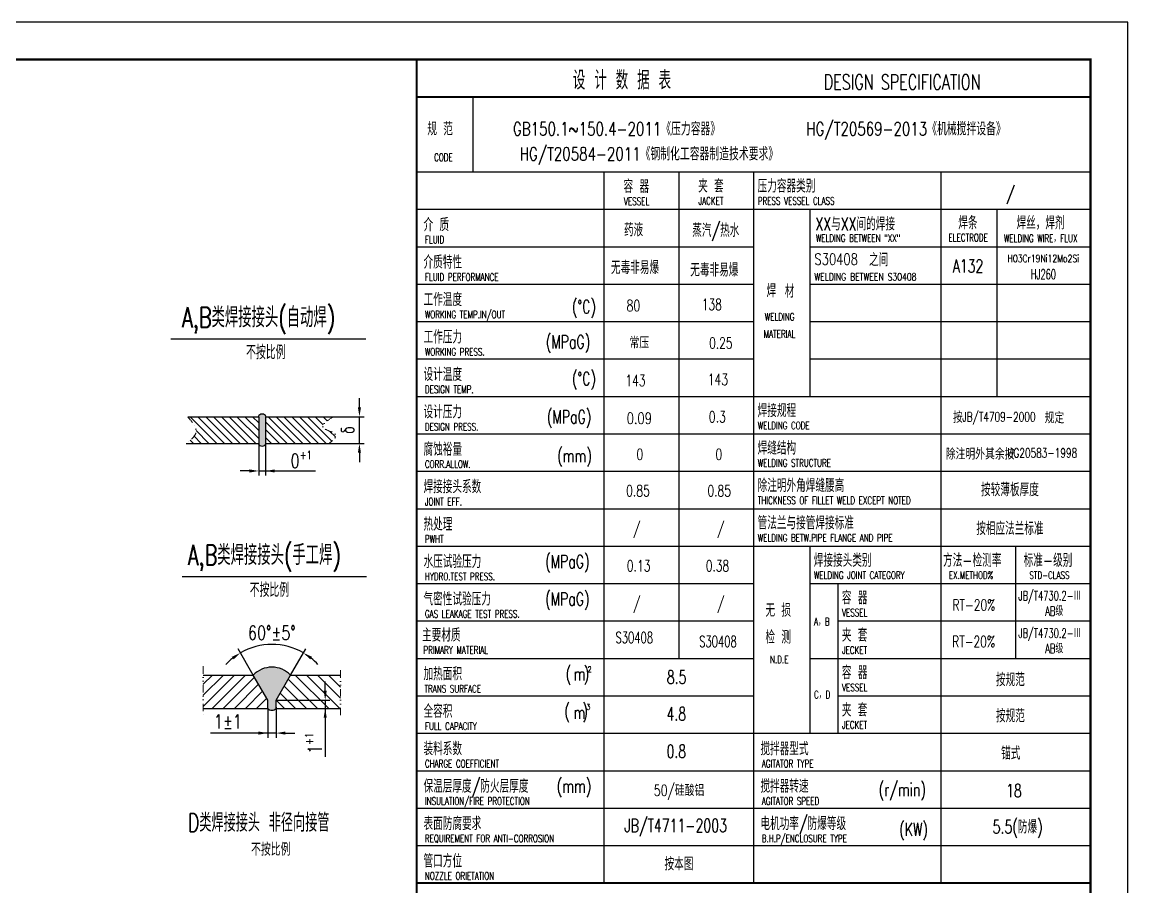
# Model space of a CAD drawing. Extents: x 2928 to 12091, y -6087 to 4005.
# Drawn here: x 8546 to 12091, y 1232 to 4005 of the extents above; entities that cross this region are included whole.
import ezdxf
from ezdxf.enums import TextEntityAlignment as Align

# ---------------------------------------------------------------- set-up
doc = ezdxf.new("R2010")
doc.units = 0
doc.header["$MEASUREMENT"] = 0
doc.linetypes.add('DIVIDEX2', pattern=[2.5, 1, -0.5, 0, -0.5, 0, -0.5])
doc.layers.get('DEFPOINTS').update_dxf_attribs({"linetype": 'CONTINUOUS'})
for name, color, linetype in [('3轮廓', 7, 'CONTINUOUS'), ('3轮廓、图框', 7, 'CONTINUOUS'), ('4文字、标注、剖面线', 5, 'CONTINUOUS'), ('4文字标注', 5, 'CONTINUOUS')]:
    doc.layers.add(name, color=color, linetype=linetype)
doc.layers.add('双点划线', color=5, linetype='DIVIDEX2', lineweight=18)
doc.styles.add('HZ', font='ROMANS.shx', dxfattribs={"width": 0.75, "bigfont": 'hmhz.shx'})
doc.styles.add('样式 2', font='ROMANS.shx', dxfattribs={"width": 0.75, "bigfont": 'hmhz.shx'})
doc.dimstyles.new('总图', dxfattribs={"dimscale": 8, "dimtxt": 3, "dimasz": 2, "dimexe": 1, "dimexo": 0, "dimgap": 1, "dimtad": 1, "dimdec": 4, "dimzin": 11, "dimdsep": 46, "dimtxsty": '样式 2', "dimcen": 0, "dimclrd": 256, "dimclre": 256, "dimclrt": 256, "dimadec": 0, "dimazin": 0, "dimtfac": 0.7, "dimtdec": 4, "dimtmove": 0, "dimatfit": 3, "dimfxl": 1, "dimtolj": 1, "dimtzin": 11, "dimarcsym": 0})
doc.dimstyles.new('总图$2', dxfattribs={"dimscale": 8, "dimtxt": 3, "dimasz": 2, "dimexe": 1, "dimexo": 0, "dimgap": 1, "dimtad": 1, "dimtih": 1, "dimtoh": 1, "dimdec": 0, "dimzin": 11, "dimdsep": 46, "dimtxsty": '样式 2', "dimcen": 0, "dimclrd": 256, "dimclre": 256, "dimclrt": 256, "dimadec": 0, "dimazin": 0, "dimtfac": 0.7, "dimtdec": 0, "dimtmove": 0, "dimatfit": 0, "dimfxl": 1, "dimtfill": 1, "dimtfillclr": 256, "dimtolj": 1, "dimtzin": 11, "dimlwd": -1, "dimlwe": -1, "dimarcsym": 0})

# ---------------------------------------------------------------- blocks, each defined once
blk = doc.blocks.new('*D38')
at = {"layer": '4文字标注', "lineweight": -2}
for p, q in [((9304.8, 2653.8), (9304.8, 2550.5)), ((9326.2, 2653.8), (9326.2, 2550.5)), ((9274.8, 2565.5), (9244.8, 2565.5)), ((9304.8, 2565.5), (9326.2, 2565.5)), ((9326.2, 2565.5), (9486.8, 2565.5)), ((9356.2, 2565.5), (9386.2, 2565.5))]:
    blk.add_line(p, q, dxfattribs=at)
at = {"layer": '4文字标注'}
for points in [[(9274.8, 2560.5), (9274.8, 2570.5), (9304.8, 2565.5)], [(9356.2, 2570.5), (9356.2, 2560.5), (9326.2, 2565.5)]]:
    blk.add_solid(points, dxfattribs=at)
at = {"layer": 'DEFPOINTS', "color": 0}
for p in [(9304.8, 2653.8), (9326.2, 2653.8), (9326.2, 2565.5)]:
    blk.add_point(p, dxfattribs=at)
at = {"layer": '4文字标注', "insert": (9440.7, 2603), "char_height": 45, "attachment_point": 5, "style": '样式 2'}
blk.add_mtext('\\A1;{0{\\H0.58333x;\\S+1^ ;}}', dxfattribs=at)
blk = doc.blocks.new('*D39')
at = {"layer": '4文字标注', "lineweight": -2}
for p, q in [((9627.5, 2769.5), (9627.5, 2799.5)), ((9543.6, 2739.5), (9642.5, 2739.5)), ((9627.5, 2653.8), (9627.5, 2739.5)), ((9530.8, 2653.8), (9642.5, 2653.8)), ((9627.5, 2623.8), (9627.5, 2593.8))]:
    blk.add_line(p, q, dxfattribs=at)
at = {"layer": '4文字标注'}
for points in [[(9622.5, 2769.5), (9632.5, 2769.5), (9627.5, 2739.5)], [(9632.5, 2623.8), (9622.5, 2623.8), (9627.5, 2653.8)]]:
    blk.add_solid(points, dxfattribs=at)
at = {"layer": 'DEFPOINTS', "color": 0}
for p in [(9543.6, 2739.5), (9627.5, 2739.5), (9530.8, 2653.8)]:
    blk.add_point(p, dxfattribs=at)
at = {"layer": '4文字标注', "insert": (9590, 2696.6), "char_height": 45, "attachment_point": 5, "rotation": 90, "style": '样式 2'}
blk.add_mtext('\\A1;δ', dxfattribs=at)
blk = doc.blocks.new('*D40')
at = {"layer": '4文字标注', "lineweight": -2}
for p, q in [((9517.8, 1860.9), (9517.8, 1890.9)), ((9360.3, 1830.9), (9532.8, 1830.9)), ((9517.8, 1830.9), (9517.8, 1804.1)), ((9360.3, 1804.1), (9532.8, 1804.1)), ((9517.8, 1804.1), (9517.8, 1648.6)), ((9517.8, 1774.1), (9517.8, 1744.1))]:
    blk.add_line(p, q, dxfattribs=at)
at = {"layer": '4文字标注'}
for points in [[(9512.8, 1860.9), (9522.8, 1860.9), (9517.8, 1830.9)], [(9522.8, 1774.1), (9512.8, 1774.1), (9517.8, 1804.1)]]:
    blk.add_solid(points, dxfattribs=at)
at = {"layer": 'DEFPOINTS', "color": 0}
for p in [(9360.3, 1830.9), (9360.3, 1804.1), (9517.8, 1804.1)]:
    blk.add_point(p, dxfattribs=at)
at = {"layer": '4文字标注', "insert": (9480.3, 1692.2), "char_height": 45, "attachment_point": 5, "rotation": 90, "style": '样式 2'}
blk.add_mtext('\\A1;{1{\\H0.58333x;\\S+1^ ;}}', dxfattribs=at)
blk = doc.blocks.new('*D41')
at = {"layer": '4文字标注', "lineweight": -2}
for p, q in [((9360.3, 1808.7), (9360.3, 1710.2)), ((9333.5, 1804.1), (9333.5, 1710.2)), ((9333.5, 1725.2), (9149.9, 1725.2)), ((9303.5, 1725.2), (9273.5, 1725.2)), ((9360.3, 1725.2), (9333.5, 1725.2)), ((9390.3, 1725.2), (9420.3, 1725.2))]:
    blk.add_line(p, q, dxfattribs=at)
at = {"layer": '4文字标注'}
for points in [[(9303.5, 1720.2), (9303.5, 1730.2), (9333.5, 1725.2)], [(9390.3, 1730.2), (9390.3, 1720.2), (9360.3, 1725.2)]]:
    blk.add_solid(points, dxfattribs=at)
at = {"layer": 'DEFPOINTS', "color": 0}
for p in [(9360.3, 1808.7), (9333.5, 1804.1), (9333.5, 1725.2)]:
    blk.add_point(p, dxfattribs=at)
at = {"layer": '4文字标注', "insert": (9205.9, 1762.7), "char_height": 45, "attachment_point": 5, "style": '样式 2'}
blk.add_mtext('\\A1;1%%P1', dxfattribs=at)
blk = doc.blocks.new('*D51')
at = {"layer": '4文字标注'}
for p, q in [((9287.1, 1911.3), (9238.5, 1995.4)), ((9406.7, 1911.3), (9455.3, 1995.4))]:
    blk.add_line(p, q, dxfattribs=at)
for start, end in [(60, 120), (128.5251, 137.0502), (42.9498, 51.4749)]:
    blk.add_arc((9346.9, 1807.7), 201.8, start, end, dxfattribs=at)
for points in [[(9224, 1961.4), (9218.4, 1969.7), (9246, 1982.4)], [(9475.4, 1969.7), (9469.8, 1961.4), (9447.8, 1982.4)]]:
    blk.add_solid(points, dxfattribs=at)
at = {"layer": 'DEFPOINTS', "color": 0}
for p in [(9287.1, 1911.3), (9406.7, 1911.3), (9333.5, 1830.9), (9360.3, 1830.9)]:
    blk.add_point(p, dxfattribs=at)
at = {"layer": '4文字标注', "insert": (9346.9, 2047), "char_height": 45, "attachment_point": 5, "style": '样式 2', "bg_fill": 3, "box_fill_scale": 1.25, "bg_fill_color": 256, "bg_fill_true_color": 13158600, "bg_fill_transparency": 0}
blk.add_mtext('60%%D%%P5%%D', dxfattribs=at)
at = {"layer": 'DEFPOINTS', "color": 0}
blk.add_point((9381.9, 2006.4), dxfattribs=at)

msp = doc.modelspace()

# ---------------------------------------------------------------- hatches: boundary and pattern name
at = {"layer": '4文字、标注、剖面线'}
h = msp.add_hatch(dxfattribs=at)
h.set_pattern_fill('ANSI31', color=256, scale=5.584234, angle=90, style=0)
h.set_pattern_definition([(135, (-6069.978, 3426.371), (-12.536963, -12.536963), [])])
edge = h.paths.add_edge_path()
edge.add_line((9304.76167, 2653.75745), (9304.76167, 2739.53129))
edge.add_line((9304.76167, 2739.53129), (9077.25413, 2739.53129))
edge.add_spline(control_points=[(9077.25413, 2739.53129), (9091.82608, 2722.17657), (9118.79979, 2690.05175), (9086.46309, 2665.18876), (9071.59559, 2653.75745)], knot_values=[0, 0, 0, 0, 51.3598636428, 95.0707268791, 95.0707268791, 95.0707268791, 95.0707268791], degree=3, periodic=0)
edge.add_line((9071.59559, 2653.75745), (9304.76167, 2653.75745))
edge = h.paths.add_edge_path()
edge.add_spline(control_points=[(9530.80335, 2653.75745), (9542.49105, 2663.76368), (9570.20958, 2687.49444), (9485.57074, 2700.83611), (9524.15267, 2726.55219), (9543.62525, 2739.53129)], knot_values=[0, 0, 0, 0, 31.1217457197, 73.8082803379, 117.3062133681, 117.3062133681, 117.3062133681, 117.3062133681], degree=3, periodic=0)
edge.add_line((9543.62525, 2739.53129), (9326.20513, 2739.53129))
edge.add_line((9326.20513, 2739.53129), (9326.20513, 2653.75745))
edge.add_line((9326.20513, 2653.75745), (9530.80335, 2653.75745))
at = {"layer": '4文字标注'}
msp.add_hatch(color=256, dxfattribs=at).paths.add_polyline_path([(9326.20513, 2739.53129), (9328.34947, 2739.53129, 0.6666666667), (9302.61732, 2739.53129), (9304.76167, 2739.53129), (9304.76167, 2653.75745), (9304.76167, 2650.21218, 0.4693376137), (9326.20513, 2650.21218), (9326.20513, 2653.75745)])
h = msp.add_hatch(color=256, dxfattribs=at)
h.paths.add_polyline_path([(9406.70863, 1911.30244, 0.4216084338), (9287.0514, 1911.30244), (9333.47786, 1830.88947), (9333.47786, 1804.08515), (9360.28218, 1804.08515), (9360.28218, 1830.88947)])
h.paths.add_polyline_path([(9333.47786, 1804.08515, 0.4259644893), (9360.28218, 1804.08515)])
h = msp.add_hatch(dxfattribs=at)
h.set_pattern_fill('ANSI31', color=256, scale=201.032433, style=0)
h.set_pattern_definition([(45, (-20083.108, -32942.88), (-17.768925, 17.768925), [])])
h.paths.add_polyline_path([(9333.47786, 1804.08515), (9333.47786, 1830.88947), (9287.0514, 1911.30244), (9126.58794, 1911.30244), (9126.58794, 1804.08515)])
h = msp.add_hatch(dxfattribs=at)
h.set_pattern_fill('ANSI31', color=256, scale=201.032433, angle=90, style=0)
h.set_pattern_definition([(135, (-20083.108, -32942.88), (-17.768925, -17.768925), [])])
h.paths.add_polyline_path([(9567.1721, 1804.08515), (9567.1721, 1911.30244), (9406.70863, 1911.30244), (9360.28218, 1830.88947), (9360.28218, 1804.08515)])

# ---------------------------------------------------------------- linework, layer by layer
at = {"layer": '3轮廓'}
msp.add_lwpolyline([(11970.93902, 3884.63596, 7.2, 7.2, 0), (11970.93902, -5967.36404, 7.2, 7.2, 0), (5262.93902, -5967.36404, 7.2, 7.2, 0), (5262.93902, 3884.63596, 7.2, 7.2, 0), (11970.93902, 3884.63596, 7.2, 7.2, 0), (11970.93902, -5967.36404, 0, 0, 0)], format="xyseb", dxfattribs=at)
at = {"layer": '3轮廓', "const_width": 7.2}
for points in [[(9810.93902, 3884.63596), (9810.93902, 1484.63596)], [(11970.93902, 3764.63596), (9810.93902, 3764.63596)], [(9810.93902, 1484.63596), (9810.93902, -315.36404)], [(9810.93902, 1244.63596), (11970.93902, 1244.63596)], [(9810.93902, 1244.63596), (11970.93902, 1244.63596)], [(9810.93902, 1244.63596), (11970.93902, 1244.63596)], [(9810.93902, 1244.63596), (11970.93902, 1244.63596)], [(9810.93902, 1244.63596), (11970.93902, 1244.63596)]]:
    msp.add_lwpolyline(points, dxfattribs=at)
at = {"layer": '3轮廓、图框'}
for p, q in [((9077.25413, 2739.53129), (9304.76167, 2739.53129)), ((9304.76167, 2739.53129), (9304.76167, 2653.75745)), ((9326.20513, 2739.53129), (9543.62525, 2739.53129)), ((9326.20513, 2739.53129), (9326.20513, 2653.75745)), ((9071.59559, 2653.75745), (9304.76167, 2653.75745)), ((9326.20513, 2653.75745), (9530.80335, 2653.75745)), ((9126.58794, 1911.30244), (9287.0514, 1911.30244)), ((9333.47786, 1830.88947), (9287.0514, 1911.30244)), ((9360.28218, 1830.88947), (9406.70863, 1911.30244)), ((9406.70863, 1911.30244), (9567.1721, 1911.30244)), ((9333.47786, 1804.08515), (9333.47786, 1830.88947)), ((9360.28218, 1804.08515), (9360.28218, 1830.88947)), ((9126.58794, 1804.08515), (9333.47786, 1804.08515)), ((9360.28218, 1804.08515), (9567.1721, 1804.08515))]:
    msp.add_line(p, q, dxfattribs=at)
for centre, radius, start, end in [((9315.4834, 2734.17043), 13.93825, 22.61986495, 157.38013505), ((9315.4834, 2659.11832), 13.93825, 202.61986495, 337.38013505), ((9346.88002, 1852.96175), 83.56494, 44.27860316, 135.72139684), ((9346.88002, 1816.96227), 18.58597, 223.85543508, 316.14456492)]:
    msp.add_arc(centre, radius, start, end, dxfattribs=at)
at = {"layer": '4文字标注'}
for p, q in [((9990.93902, 3764.63596), (9990.93902, 3524.63596)), ((9810.93902, 3524.63596), (11970.93902, 3524.63596)), ((10410.93902, 3524.63596), (10410.93902, 1244.63596)), ((10650.93902, 3524.63596), (10650.93902, 1964.63596)), ((10890.93902, 3524.63596), (10890.93902, 2804.63596)), ((11490.93902, 3524.63596), (11490.93902, 1244.63596)), ((9810.93902, 3404.63596), (11970.93902, 3404.63596)), ((11070.93902, 3404.63596), (11070.93902, 2804.63596)), ((11670.93902, 3404.63596), (11670.93902, 2804.63596)), ((9810.93902, 3284.63596), (10890.93902, 3284.63596)), ((11070.93902, 3284.63596), (11970.93902, 3284.63596)), ((9810.93902, 3164.63596), (10890.93902, 3164.63596)), ((11070.93902, 3164.63596), (11970.93902, 3164.63596)), ((9810.93902, 3044.63596), (10890.93902, 3044.63596)), ((11070.93902, 3044.63596), (11970.93902, 3044.63596)), ((9023.03482, 2988.77035), (9647.71843, 2988.77035)), ((9810.93902, 2924.63596), (10890.93902, 2924.63596)), ((11070.93902, 2924.63596), (11970.93902, 2924.63596)), ((9810.93902, 2804.63596), (11970.93902, 2804.63596)), ((10890.93902, 2804.63596), (10890.93902, 2204.63596)), ((9810.93902, 2684.63596), (11970.93902, 2684.63596)), ((9810.93902, 2564.63596), (11970.93902, 2564.63596)), ((9810.93902, 2444.63596), (11970.93902, 2444.63596)), ((9810.93902, 2324.63596), (10890.93902, 2324.63596)), ((10890.93902, 2324.63596), (11970.93902, 2324.63596)), ((11070.93902, 2324.63596), (11070.93902, 1724.63596)), ((11730.93902, 2324.63596), (11730.93902, 1964.63596)), ((9059.1844, 2226.78645), (9649.73964, 2226.78645)), ((9810.93902, 2204.63596), (10890.93902, 2204.63596)), ((10890.93902, 2204.63596), (10890.93902, 1244.63596)), ((11070.93902, 2204.63596), (11970.93902, 2204.63596)), ((11160.93902, 2204.63596), (11160.93902, 1724.63596)), ((9810.93902, 2084.63596), (10890.93902, 2084.63596)), ((11160.93902, 2084.63596), (11970.93902, 2084.63596)), ((9810.93902, 1964.63596), (10890.93902, 1964.63596)), ((11070.93902, 1964.63596), (11970.93902, 1964.63596)), ((9810.93902, 1844.63596), (10890.93902, 1844.63596)), ((11160.93902, 1844.63596), (11970.93902, 1844.63596)), ((9810.93902, 1724.63596), (11970.93902, 1724.63596)), ((9810.93902, 1604.63596), (11970.93902, 1604.63596)), ((9810.93902, 1484.63596), (11970.93902, 1484.63596)), ((9810.93902, 1364.63596), (11970.93902, 1364.63596)), ((9810.93902, 1244.63596), (11970.93902, 1244.63596)), ((9810.93902, 1244.63596), (11970.93902, 1244.63596)), ((9810.93902, 1244.63596), (11970.93902, 1244.63596)), ((9810.93902, 1244.63596), (11970.93902, 1244.63596))]:
    msp.add_line(p, q, dxfattribs=at)
msp.add_lwpolyline([(12090.93902, -6087.36404), (12090.93902, 4004.63596), (4962.93902, 4004.63596), (4962.93902, -6087.36404)], close=True, dxfattribs=at)
at = {"layer": '双点划线', "ltscale": 24}
for p, q in [((9126.58794, 1939.67823), (9126.58794, 1775.70936)), ((9567.1721, 1926.54195), (9567.1721, 1775.70936))]:
    msp.add_line(p, q, dxfattribs=at)
for points in [[(9077.25413, 2739.53129), (9103.66046, 2689.58646), (9071.59559, 2653.75745)], [(9543.62525, 2739.53129), (9510.87552, 2704.64777), (9551.46996, 2681.04944), (9530.80335, 2653.75745)]]:
    msp.add_spline(points, degree=3, dxfattribs=at)

# ---------------------------------------------------------------- texts
at = {"layer": '4文字、标注、剖面线', "style": '样式 2'}
for s, height, width, p in [('药液', 42, 0.7, (10475.52265, 3317.72261)), ('蒸汽/热水', 42, 0.7, (10694.35927, 3316.03405)), ('无毒非易爆', 42, 0.7, (10433.83206, 3196.63809)), ('无毒非易爆', 42, 0.7, (10688.07463, 3189.03956)), ('80', 36, 0.7, (10484.01, 3077.72545)), ('138', 36, 0.7, (10724.70139, 3081.368)), ('常压', 36, 0.7, (10493.174, 2959.0475)), ('0.25', 36, 0.7, (10748.31291, 2957.80829)), ('143', 36, 0.7, (10479.98067, 2837.3153)), ('143', 36, 0.7, (10744.36304, 2840.95786)), ('0.09', 36, 0.75, (10484.17856, 2716.51466)), ('0.3', 36, 0.7, (10747.85514, 2721.04054)), ('0', 36, 0.7, (10515.34916, 2600.98996)), ('0', 36, 0.7, (10768.85924, 2600.98996)), ('0.85', 36, 0.7, (10482.65772, 2483.98503)), ('0.85', 36, 0.7, (10743.17311, 2483.98503)), ('/', 36, 0.7, (10504.4714, 2363.17937)), ('/', 36, 0.7, (10773.91103, 2363.17937)), ('0.13', 36, 0.7, (10484.85063, 2243.47498)), ('0.38', 36, 0.7, (10737.60631, 2243.47498)), ('/', 36, 0.7, (10504.4714, 2123.17937)), ('/', 36, 0.7, (10773.91103, 2123.17937)), ('S30408', 36, 0.65, (10448.44096, 2013.48235)), ('S30408', 36, 0.65, (10716.61417, 2000.81815)), ('50/硅酸铝', 36, 0.7, (10571.6149, 1523.5996))]:
    msp.add_text(s, height=height, dxfattribs=dict(at, width=width)).set_placement(p)
at = {"layer": '4文字标注'}
for s, height, style, width, p in [('设 计 数 据 表', 60, '样式 2', 0.7, (10311.71457, 3788.51774)), ('DESIGN SPECIFICATION', 48, '样式 2', 0.7, (11115.90613, 3788.51774)), ('规 范', 42, '样式 2', 0.7, (9845.22374, 3641.3863)), ('GB150.1~150.4-2011《压力容器》          HG/T20569-2013《机械搅拌设备》', 42, '样式 2', 0.75, (10119.76406, 3641.3863)), ('CODE', 24, '样式 2', 0.7, (9866.8909, 3559.09745)), (' HG/T20584-2011《钢制化工容器制造技术要求》', 42, '样式 2', 0.75, (10119.76406, 3561.05452)), ('容 器', 42, '样式 2', 0.7, (10474.09592, 3456.92882)), ('夹 套', 42, '样式 2', 0.7, (10713.3962, 3458.10675)), ('压力容器类别', 42, '样式 2', 0.7, (10903.96967, 3458.10675)), ('VESSEL', 24, '样式 2', 0.7, (10475.26281, 3418.11108)), ('JACKET', 24, '样式 2', 0.7, (10714.56309, 3419.28901)), ('PRESS VESSEL CLASS', 24, '样式 2', 0.7, (10904.50606, 3419.28901)), ('介 质', 42, '样式 2', 0.7, (9832.93406, 3334.05201)), ('XX与XX间的焊接', 42, '样式 2', 0.7, (11089.24825, 3336.49585)), ('焊条', 42, '样式 2', 0.7, (11547.33008, 3340.22354)), ('焊丝，焊剂', 42, '样式 2', 0.7, (11733.87314, 3340.16893)), ('FLUID', 24, '样式 2', 0.7, (9837.43612, 3295.23427)), ('WELDING BETWEEN "XX"', 24, '样式 2', 0.7, (11090.78898, 3299.94277)), ('ELECTRODE', 24, '样式 2', 0.7, (11515.85601, 3301.69502)), ('WELDING WIRE，FLUX', 24, '样式 2', 0.7, (11693.80407, 3299.40118)), ('S30408', 36, '样式 2', 0.75, (11086.36554, 3226.39093)), ('之间', 42, '样式 2', 0.7, (11261.07062, 3221.72529)), ('介质特性', 42, '样式 2', 0.7, (9832.93406, 3214.05201)), ('FLUID PERFORMANCE', 24, '样式 2', 0.7, (9837.43612, 3175.23427)), ('WELDING BETWEEN S30408', 24, '样式 2', 0.75, (11086.20267, 3176.00992)), ('焊', 42, '样式 2', 0.7, (10932.33896, 3122.53331)), ('材', 42, '样式 2', 0.7, (10990.86514, 3121.20446)), ('工作温度', 42, '样式 2', 0.7, (9832.93406, 3094.05201)), ('(%%dC)', 42, '样式 2', 0.7, (10308.77267, 3071.05904)), ('A,B类焊接接头(自动焊)', 64.3303785, '样式 2', 0.7, (9058.86108, 3025.97138)), ('WORKING TEMP.IN/OUT', 24, '样式 2', 0.7, (9837.43612, 3055.23427)), ('WELDING', 24, '样式 2', 0.7, (10927.10094, 3047.95905)), ('工作压力', 42, '样式 2', 0.7, (9832.93406, 2974.05201)), ('MATERIAL', 24, '样式 2', 0.7, (10923.38452, 2992.64833)), ('(MPaG)', 42, '样式 2', 0.7, (10224.67614, 2958.43071)), ('不按比例', 45.031265, 'HZ', 0.7, (9264.31329, 2923.59815)), ('WORKING PRESS.', 24, '样式 2', 0.7, (9837.43612, 2935.23427)), ('设计温度', 42, '样式 2', 0.7, (9832.93406, 2854.05201)), ('(%%dC)', 42, '样式 2', 0.7, (10308.80233, 2840.44242)), ('DESIGN TEMP.', 24, '样式 2', 0.7, (9837.43612, 2815.23427)), ('设计压力', 42, '样式 2', 0.7, (9832.93406, 2734.05201)), ('(MPaG)', 42, '样式 2', 0.7, (10228.35515, 2718.05245)), ('焊接规程', 42, '样式 2', 0.7, (10903.96967, 2738.10675)), ('DESIGN PRESS.', 24, '样式 2', 0.7, (9837.43612, 2695.23427)), ('WELDING CODE', 24, '样式 2', 0.7, (10904.50606, 2699.28901)), ('腐蚀裕量', 42, '样式 2', 0.7, (9832.93406, 2614.05201)), ('焊缝结构', 42, '样式 2', 0.7, (10903.96967, 2618.10675)), ('(mm)', 42, '样式 2', 0.7, (10261.38619, 2593.49525)), ('CORR.ALLOW.', 24, '样式 2', 0.7, (9837.43612, 2575.23427)), ('WELDING STRUCTURE', 24, '样式 2', 0.7, (10904.50606, 2579.28901)), ('焊接接头系数', 42, '样式 2', 0.7, (9832.93406, 2494.05201)), ('除注明外角焊缝腰高', 42, '样式 2', 0.7, (10903.96967, 2498.10675)), ('THICKNESS OF FILLET WELD EXCEPT NOTED', 24, '样式 2', 0.7, (10904.50606, 2459.28901)), ('JOINT EFF.', 24, '样式 2', 0.7, (9837.43612, 2455.23427)), ('热处理', 42, '样式 2', 0.7, (9832.93406, 2374.05201)), ('管法兰与接管焊接标准', 42, '样式 2', 0.7, (10903.96967, 2378.10675)), ('按相应法兰标准', 42, '样式 2', 0.7, (11604.68652, 2360.23026)), ('A,B类焊接接头(手工焊)', 64.3303785, '样式 2', 0.7, (9077.16488, 2263.98748)), ('PWHT', 24, '样式 2', 0.7, (9837.43612, 2335.23427)), ('WELDING BETW.PIPE FLANGE AND PIPE', 24, '样式 2', 0.7, (10904.50606, 2339.28901)), ('焊接接头类别', 42, '样式 2', 0.7, (11083.96967, 2258.10675)), ('方法-检测率', 42, '样式 2', 0.7, (11498.48011, 2258.10675)), ('标准-级别', 42, '样式 2', 0.7, (11756.73475, 2258.10675)), ('水压试验压力', 42, '样式 2', 0.7, (9832.93406, 2254.05201)), ('(MPaG)', 42, '样式 2', 0.7, (10222.72222, 2254.05201)), ('HYDRO.TEST PRESS.', 24, '样式 2', 0.7, (9837.43612, 2215.23427)), ('WELDING JOINT CATEGORY', 24, '样式 2', 0.7, (11084.50606, 2219.28901)), ('EX.METHOD%', 24, '样式 2', 0.7, (11516.85754, 2219.28901)), ('STD-CLASS', 24, '样式 2', 0.7, (11775.11218, 2219.28901)), ('不按比例', 45.031265, 'HZ', 0.7, (9275.81668, 2161.61425)), ('气密性试验压力', 42, '样式 2', 0.7, (9832.93406, 2134.05201)), ('(MPaG)', 42, '样式 2', 0.7, (10222.72222, 2134.05201)), ('容 器', 42, '样式 2', 0.7, (11173.96967, 2138.10675)), ('JB/T4730.2-Ⅲ', 30, '样式 2', 0.65, (11740.1815, 2150.45592)), ('无 损', 42, '样式 2', 0.7, (10929.03115, 2097.84976)), ('RT-20%', 36, '样式 2', 0.7, (11528.68606, 2117.96602)), ('AB级', 30, '样式 2', 0.65, (11826.05214, 2101.35031)), ('GAS LEAKAGE TEST PRESS.', 24, '样式 2', 0.7, (9837.43612, 2095.23427)), ('A，B', 24, '样式 2', 0.7, (11084.92723, 2070.48648)), ('VESSEL', 24, '样式 2', 0.7, (11174.50606, 2099.28901)), ('主要材质', 42, '样式 2', 0.7, (9828.17634, 2018.36683)), ('检 测', 42, '样式 2', 0.7, (10929.03115, 2011.76866)), ('夹 套', 42, '样式 2', 0.7, (11173.96967, 2018.10675)), ('JB/T4730.2-Ⅲ', 30, '样式 2', 0.65, (11740.1815, 2030.45592)), ('RT-20%', 36, '样式 2', 0.7, (11527.89559, 2000.47431)), ('PRIMARY MATERIAL', 24, '样式 2', 0.7, (9832.6784, 1979.54908)), ('JECKET', 24, '样式 2', 0.7, (11174.50606, 1979.28901)), ('AB级', 30, '样式 2', 0.65, (11826.05214, 1981.35031)), ('N.D.E', 24, '样式 2', 0.7, (10943.91983, 1949.16718)), ('加热面积', 42, '样式 2', 0.7, (9832.93406, 1894.05201)), ('(  )', 42, '样式 2', 0.7, (10288.40988, 1894.05201)), ('m ', 42, '样式 2', 0.7, (10314.37245, 1894.05201)), ('2', 18, '样式 2', 0.7, (10358.84048, 1920.18621)), ('8.5', 42, '样式 2', 0.7, (10612.80629, 1883.62577)), ('容 器', 42, '样式 2', 0.7, (11173.96967, 1898.10675)), ('按规范', 42, '样式 2', 0.7, (11668.14611, 1875.5272)), ('TRANS SURFACE', 24, '样式 2', 0.7, (9835.94987, 1855.23427)), ('VESSEL', 24, '样式 2', 0.7, (11174.50606, 1859.28901)), ('C，D', 24, '样式 2', 0.7, (11084.92723, 1836.53074)), ('全容积', 42, '样式 2', 0.7, (9832.93406, 1774.05201)), ('(  )', 42, '样式 2', 0.7, (10284.2207, 1774.05201)), ('3', 18, '样式 2', 0.7, (10354.65129, 1800.18621)), ('夹 套', 42, '样式 2', 0.7, (11173.96967, 1778.10675)), ('m ', 42, '样式 2', 0.7, (10313.68134, 1770.58553)), ('4.8', 42, '样式 2', 0.7, (10611.92459, 1765.78983)), ('按规范', 42, '样式 2', 0.7, (11668.14611, 1759.6117)), ('FULL CAPACITY', 24, '样式 2', 0.7, (9837.43612, 1735.23427)), ('JECKET', 24, '样式 2', 0.7, (11174.50606, 1739.28901)), ('装料系数', 42, '样式 2', 0.7, (9832.93406, 1654.05201)), ('0.8', 42, '样式 2', 0.7, (10611.92459, 1645.78983)), ('搅拌器型式', 42, '样式 2', 0.7, (10912.93406, 1654.05201)), ('锚式', 42, '样式 2', 0.7, (11684.59967, 1639.73847)), ('CHARGE COEFFICIENT', 24, '样式 2', 0.7, (9837.43612, 1615.23427)), ('AGITATOR TYPE', 24, '样式 2', 0.7, (10917.43612, 1615.23427)), ('保温层厚度/防火层厚度', 42, '样式 2', 0.7, (9832.93406, 1534.05201)), ('(mm)', 42, '样式 2', 0.7, (10259.88877, 1534.05201)), ('搅拌器转速', 42, '样式 2', 0.7, (10912.93406, 1534.05201)), ('(r/min)', 42, '样式 2', 0.7, (11291.95735, 1523.20188)), ('18', 42, '样式 2', 0.7, (11700.30732, 1519.73847)), ('INSULATION/FIRE PROTECTION', 24, '样式 2', 0.7, (9837.43612, 1495.23427)), ('AGITATOR SPEED', 24, '样式 2', 0.7, (10917.43612, 1495.23427)), ('D类焊接接头 非径向接管', 58.4821622, '样式 2', 0.7, (9077.4809, 1408.98647)), ('表面防腐要求', 42, '样式 2', 0.7, (9832.93406, 1414.05201)), ('JB/T4711-2003', 42, '样式 2', 0.7, (10476.83091, 1407.91225)), ('电机功率/防爆等级', 42, '样式 2', 0.7, (10912.93406, 1414.05201)), ('5.5(防爆)', 42, '样式 2', 0.7, (11657.49707, 1403.53773)), ('(KW)', 42, '样式 2', 0.7, (11357.63128, 1395.38631)), ('REQUIREMENT FOR ANTI-CORROSION', 24, '样式 2', 0.7, (9837.43612, 1375.23427)), ('B.H.P/ENCLOSURE TYPE', 24, '样式 2', 0.7, (10917.43612, 1375.23427)), ('不按比例', 40.937514, 'HZ', 0.7, (9280.0435, 1331.91601)), ('管口方位', 42, '样式 2', 0.7, (9832.93406, 1294.05201)), ('按本图', 42, '样式 2', 0.7, (10605.41721, 1284.81297)), ('NOZZLE ORIETATION', 24, '样式 2', 0.7, (9837.43612, 1255.23427))]:
    msp.add_text(s, height=height, dxfattribs=dict(at, style=style, width=width)).set_placement(p)
at = {"layer": '4文字标注', "style": '样式 2'}
for s, height, width, p in [('A132', 42, 0.7, (11578.36481, 3222.69528)), ('H03Cr19Ni12Mo2Si', 24, 0.75, (11820.05945, 3247.61216)), ('HJ260', 32, 0.6, (11820.05945, 3196.40609))]:
    msp.add_text(s, height=height, dxfattribs=dict(at, width=width)).set_placement(p, align=Align.MIDDLE)
at = {"layer": '4文字标注'}
for tag, p, height, style, width in [('/', (11700.14687, 3433.76119), 40, '样式 2', 0.75), ('按', (11530.35292, 2719.71091), 36, 'HZ', 0.75), ('JB/T4709-2000', (11559.91413, 2724.20152), 30, '样式 2', 0.7), ('规定', (11824.35565, 2718.07578), 36, 'HZ', 0.75), ('除注明外其余按', (11507.05494, 2602.14179), 36, '样式 2', 0.7), ('HG20583-1998', (11704.26068, 2608.30036), 30, '样式 2', 0.7), ('按较薄板厚度', (11620.24644, 2484.54805), 42, '样式 2', 0.7)]:
    msp.add_attdef(tag, p, '0', height=height, dxfattribs=dict(at, style=style, width=width))

# ---------------------------------------------------------------- dimensions: what is measured, and where the dimension line sits
for base, p1, p2, text, picture, middle in [((9627.46811, 2739.53129), (9530.80335, 2653.75745), (9543.62525, 2739.53129), 'δ', '*D39', (9627.46811, 2696.64437)), ((9517.83026, 1804.08515), (9360.28218, 1830.88947), (9360.28218, 1804.08515), '{1{\\H0.58333x;\\S+1^ ;}}', '*D40', (9517.83026, 1692.19462))]:
    dim = msp.add_linear_dim(base=base, p1=p1, p2=p2, angle=90, text=text, dimstyle='总图', override={"dimscale": 15}, dxfattribs=at)
    dim.commit()
    dim.dimension.update_dxf_attribs({"geometry": picture, "text_midpoint": middle, "dimtype": 160})
for base, p1, p2, text, picture, middle in [((9326.20513, 2565.53679), (9304.76167, 2653.75745), (9326.20513, 2653.75745), '{0{\\H0.58333x;\\S+1^ ;}}', '*D38', (9440.74744, 2565.53679)), ((9333.47786, 1725.19649), (9360.28218, 1808.74217), (9333.47786, 1804.08515), '1%%P1', '*D41', (9205.8975, 1725.19649))]:
    dim = msp.add_linear_dim(base=base, p1=p1, p2=p2, text=text, dimstyle='总图', override={"dimscale": 15}, dxfattribs=at)
    dim.commit()
    dim.dimension.update_dxf_attribs({"geometry": picture, "text_midpoint": middle, "dimtype": 160})

# ---------------------------------------------------------------- next in the draw order: dimensions: what is measured, and where the dimension line sits
dim = msp.add_angular_dim_2l(base=(9381.92419, 2006.42162), line1=((9360.28218, 1830.88947), (9406.70863, 1911.30244)), line2=((9333.47786, 1830.88947), (9287.0514, 1911.30244)), text='60%%D%%P5%%D', dimstyle='总图$2', override={"dimscale": 15}, dxfattribs=at)
dim.commit()
dim.dimension.update_dxf_attribs({"geometry": '*D51', "text_midpoint": (9346.88002, 2009.48758), "dimtype": 162})

doc.saveas('drawing.dxf')
